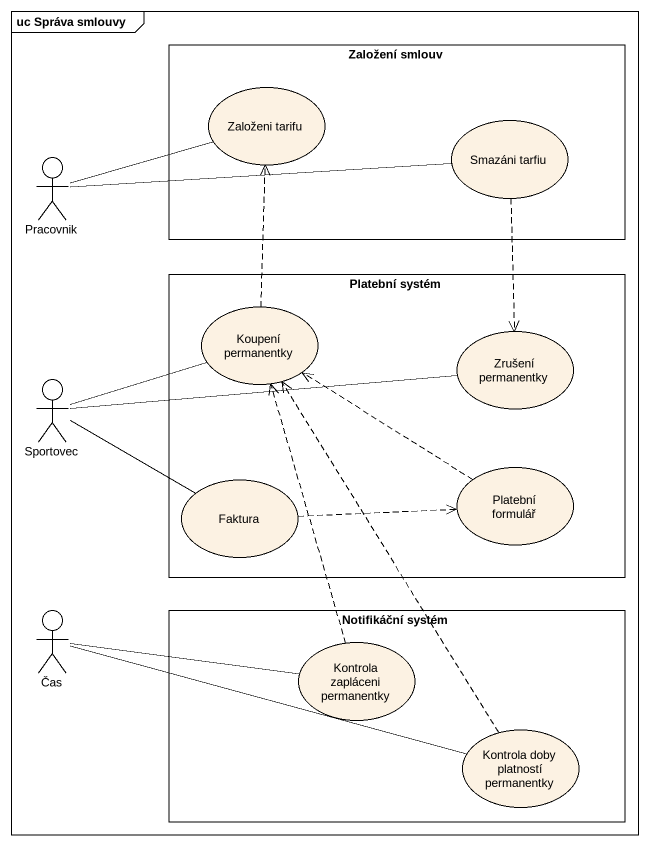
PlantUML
@startuml
mainframe uc Správa smlouvy
rectangle "Založení smlouv" as Založení_smlouv {
  usecase "Založeni tarifu" as Založeni_tarifu
  usecase "Smazáni tarfiu" as Smazáni_tarfiu
}
actor Pracovnik
rectangle "Platební systém" as Platební_systém {
  usecase "Koupení permanentky" as Koupení_permanentky
  usecase "Zrušení permanentky" as Zrušení_permanentky
  usecase Faktura
  usecase "Platební formulář" as Platební_formulář
}
actor Sportovec
actor Čas
rectangle "Notifikáční systém" as Notifikáční_systém {
  usecase "Kontrola zapláceni permanentky" as Kontrola_zapláceni
  usecase "Kontrola doby platností permanentky" as Kontrola_doby_platností
}
Pracovnik -right- Založeni_tarifu
Pracovnik -right- Smazáni_tarfiu
Smazáni_tarfiu ..> Zrušení_permanentky
Koupení_permanentky .up.> Založeni_tarifu
Sportovec -right- Koupení_permanentky
Sportovec -right- Zrušení_permanentky
Sportovec -right- Faktura
Faktura .right.> Platební_formulář
Platební_formulář .up.> Koupení_permanentky
Čas -right- Kontrola_zapláceni
Čas -right- Kontrola_doby_platností
Kontrola_zapláceni .up.> Koupení_permanentky
Kontrola_doby_platností .up.> Koupení_permanentky
@enduml
